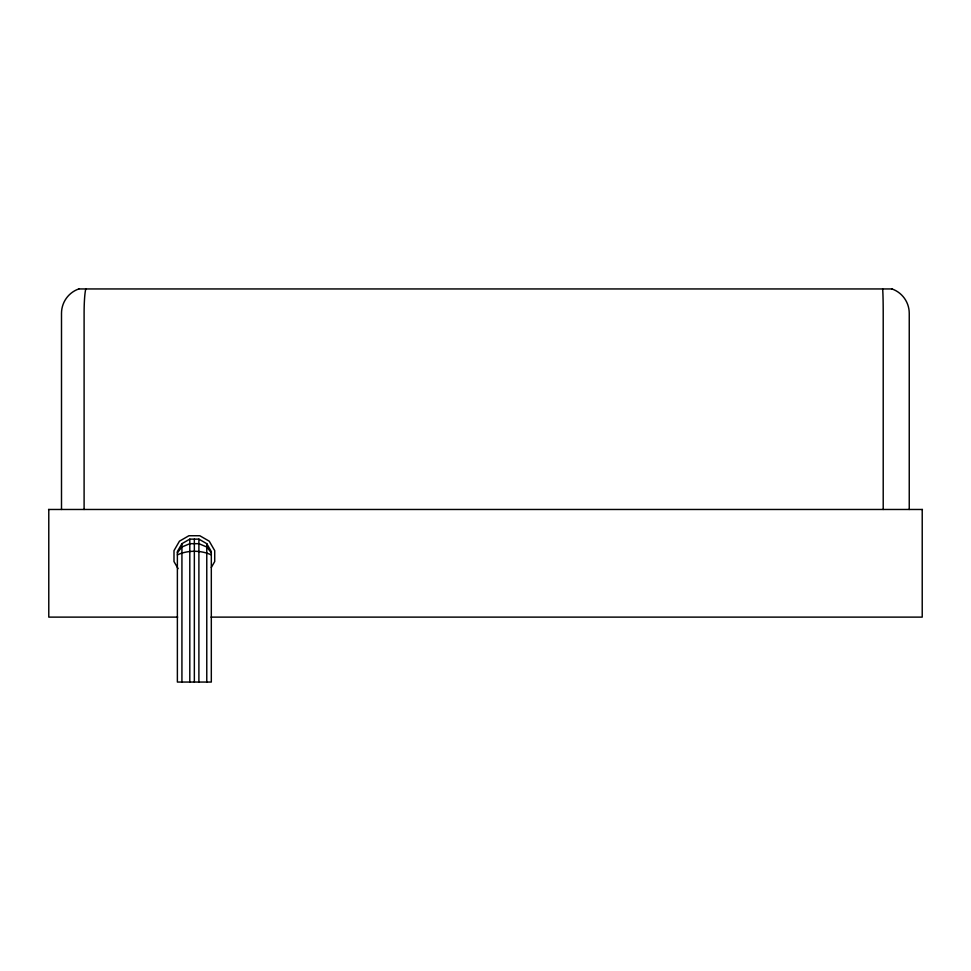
<?xml version="1.0" encoding="UTF-8"?>
<svg xmlns="http://www.w3.org/2000/svg" width="971" height="971" viewBox="0 0 971 971"><rect width="100%" height="100%" fill="white"/><g stroke="black" fill="none" stroke-linecap="round" stroke-linejoin="round"><path stroke-width="1.46" d="M181.929 543.675L177.377 551.552L177.377 682.055L211.314 682.055L211.314 551.552L206.774 543.675L198.897 539.123L189.806 539.123L181.929 543.675L181.929 682.055M211.302 567.452L214.712 561.554L214.712 550.642L209.251 541.187L199.808 535.737L188.896 535.737L179.441 541.187L173.991 550.642L173.991 561.554L178.081 568.642M177.377 552.766L181.929 547.001L189.806 543.675L198.897 543.675L206.774 547.001L211.314 552.766M177.377 554.878C187.755 550.072 200.948 550.072 211.314 554.878M78.748 288.945L891.985 288.945M48.55 509.472L922.45 509.472M177.669 617.119L48.781 617.119L48.781 509.472M211.035 617.119L922.219 617.119L922.219 509.472M909.244 509.472L909.244 313.281A25.804 25.683 -90 0 0 891.985 288.957M883.209 509.472L883.209 313.281A25.792 0.85 90 0 0 882.651 288.945M206.774 543.675L206.774 682.055M198.897 539.123L198.897 682.055M194.346 539.123L194.346 682.055M189.806 539.123L189.806 682.055M84.101 509.472L84.101 313.281A25.804 2.525 90 0 1 85.8 288.957M61.501 509.472L61.501 313.281A25.804 25.683 90 0 1 78.76 288.957"/></g></svg>
